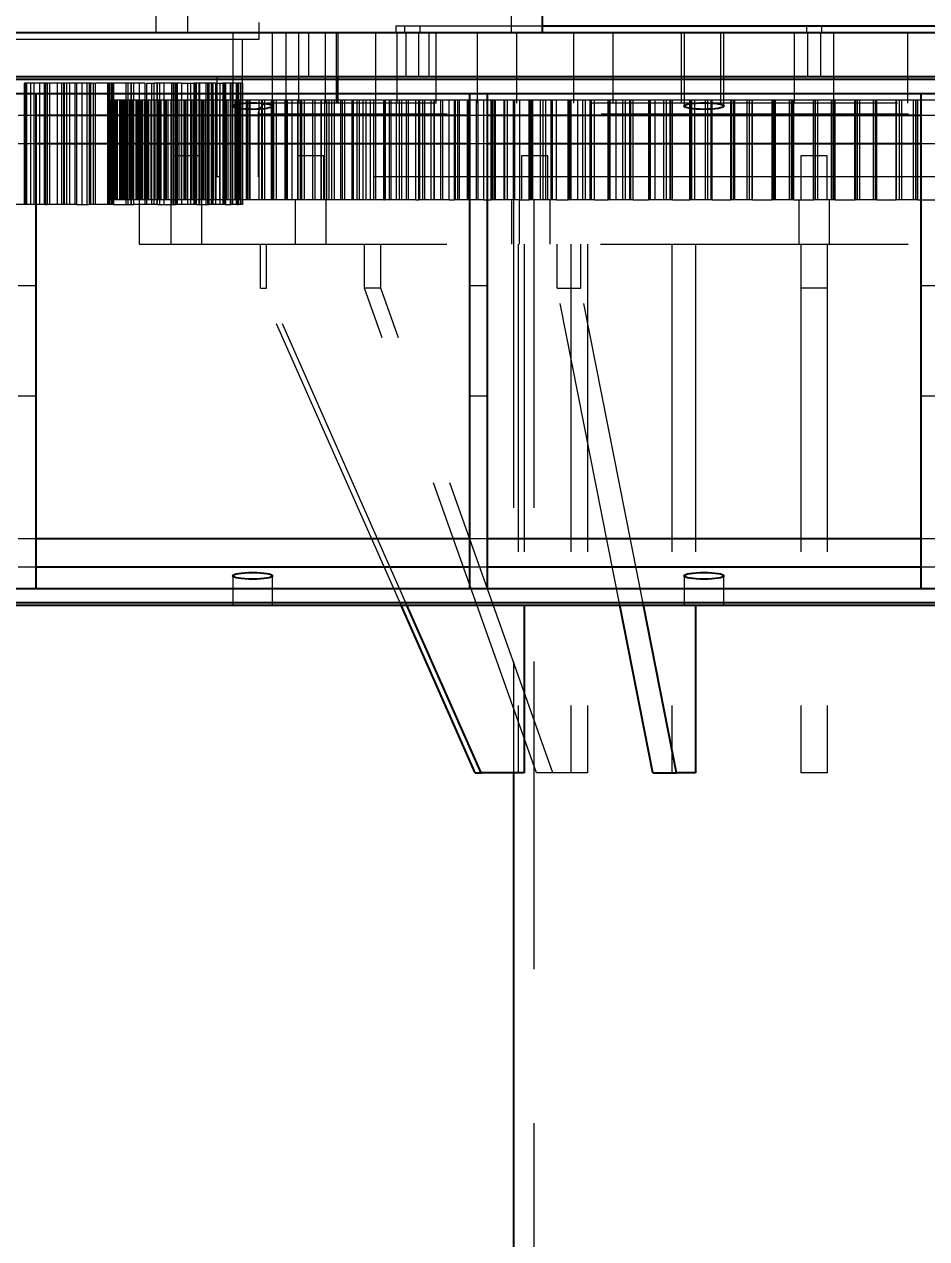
# Model space of a CAD drawing. Header units: millimetres. Extents: x 122 to 2816, y -707 to 556.
# Drawn here: x 664.8 to 668.52, y 334.25 to 339.26 of the extents above; entities that cross this region are included whole.
import ezdxf

# ---------------------------------------------------------------- set-up
doc = ezdxf.new("R2010")
doc.units = ezdxf.units.MM
doc.header["$PDSIZE"] = -1
doc.linetypes.add('HIDDEN', pattern=[1.905, 1.27, -0.635])
doc.layers.add('FORMAT', color=7, linetype='Continuous')
doc.styles.add('SLDTEXTSTYLE7', font='TXT', dxfattribs={"width": 0.75})
doc.dimstyles.new('SLDDIMSTYLE3', dxfattribs={"dimtxt": 1.852083, "dimasz": 1.852083, "dimexe": 0, "dimexo": 0.625, "dimgap": 0.463021, "dimtad": 1, "dimdec": 0, "dimlfac": 110, "dimrnd": 1e-09, "dimzin": 12, "dimtxsty": 'SLDTEXTSTYLE7', "dimsah": 1, "dimcen": 2.5, "dimazin": 3, "dimtfac": 1, "dimtdec": 0, "dimtmove": 0, "dimatfit": 3, "dimfrac": 2, "dimtzin": 12})

# ---------------------------------------------------------------- blocks, each defined once
blk = doc.blocks.new('*D1069')
at = {"layer": 'Defpoints', "color": 0}
for p in [(656.0573, 351.9038), (656.0573, 329.9975), (680.0573, 329.9975)]:
    blk.add_point(p, dxfattribs=at)
at = {"layer": 'FORMAT', "color": 0, "lineweight": -2}
for p, q in [((656.0573, 330.06), (656.0573, 351.9038)), ((678.2052, 351.9038), (657.9094, 351.9038)), ((680.0573, 330.06), (680.0573, 351.9038))]:
    blk.add_line(p, q, dxfattribs=at)
at = {"layer": 'FORMAT', "color": 0}
for points in [[(657.9094, 352.2125), (657.9094, 351.5951), (656.0573, 351.9038)], [(678.2052, 352.2125), (678.2052, 351.5951), (680.0573, 351.9038)]]:
    blk.add_solid(points, dxfattribs=at)
at = {"layer": 'FORMAT', "color": 0, "insert": (668.9703, 354.2189), "char_height": 1.85208, "attachment_point": 2, "style": 'SLDTEXTSTYLE7'}
blk.add_mtext('\\A1;2640', dxfattribs=at)

msp = doc.modelspace()

# ---------------------------------------------------------------- linework, layer by layer
at = {"color": 7, "linetype": 'HIDDEN', "lineweight": 18}
for p, q in [((665.340881, 339.224747), (665.340881, 339.952019)), ((665.470514, 339.952019), (665.470514, 339.224747)), ((666.806244, 339.952019), (666.806244, 339.224747)), ((665.765831, 339.197474), (665.765831, 339.265656)), ((666.330044, 339.252019), (666.935876, 339.252019)), ((666.330044, 339.252019), (666.330044, 339.224747)), ((666.366408, 339.252019), (666.366408, 339.224747)), ((666.430044, 339.224747), (666.430044, 339.252019)), ((668.025499, 339.252019), (668.025499, 339.224747)), ((668.089135, 339.224747), (668.089135, 339.252019)), ((664.538559, 339.197474), (665.765831, 339.197474)), ((665.657317, 339.224747), (665.657317, 339.042928)), ((665.69765, 339.015656), (665.69765, 339.197474)), ((665.820953, 339.042928), (665.820953, 339.224747)), ((665.875499, 339.224747), (665.875499, 339.042928)), ((665.92815, 339.224747), (665.92815, 339.042928)), ((665.970377, 339.042928), (665.970377, 339.224747)), ((666.039135, 339.042928), (666.039135, 339.224747)), ((666.083464, 339.224747), (666.083464, 339.042928)), ((666.091786, 339.042928), (666.091786, 339.224747)), ((666.2471, 339.042928), (666.2471, 339.224747)), ((666.333652, 339.224747), (666.333652, 339.042928)), ((666.370953, 339.224747), (666.370953, 339.042928)), ((666.425499, 339.042928), (666.425499, 339.224747)), ((666.466408, 339.224747), (666.466408, 339.042928)), ((666.497289, 339.042928), (666.497289, 339.224747)), ((666.66617, 339.224747), (666.66617, 339.042928)), ((666.829806, 339.042928), (666.829806, 339.224747)), ((667.064343, 339.224747), (667.064343, 339.042928)), ((667.227979, 339.042928), (667.227979, 339.224747)), ((667.508205, 339.224747), (667.508205, 339.042928)), ((667.520953, 339.224747), (667.520953, 339.042928)), ((667.671841, 339.042928), (667.671841, 339.224747)), ((667.684589, 339.042928), (667.684589, 339.224747)), ((667.975499, 339.224747), (667.975499, 339.042928)), ((668.030044, 339.224747), (668.030044, 339.042928)), ((668.084589, 339.042928), (668.084589, 339.224747)), ((668.139135, 339.042928), (668.139135, 339.224747)), ((668.442792, 339.224747), (668.442792, 339.042928)), ((665.591408, 339.042928), (665.591408, 338.629292)), ((665.657317, 339.042928), (665.657317, 338.921337)), ((665.820953, 338.921337), (665.820953, 339.042928)), ((665.875499, 339.042928), (665.875499, 338.933838)), ((665.92815, 339.042928), (665.92815, 338.933838)), ((666.039135, 338.933838), (666.039135, 339.042928)), ((666.083464, 339.042928), (666.083464, 338.933838)), ((666.084589, 339.042928), (666.084589, 338.933838)), ((666.091786, 338.933838), (666.091786, 339.042928)), ((666.2471, 338.933838), (666.2471, 339.042928)), ((666.333652, 339.042928), (666.333652, 338.933838)), ((666.497289, 338.933838), (666.497289, 339.042928)), ((666.66617, 339.042928), (666.66617, 338.933838)), ((666.829806, 338.933838), (666.829806, 339.042928)), ((667.064343, 339.042928), (667.064343, 338.933838)), ((667.227979, 338.933838), (667.227979, 339.042928)), ((667.508205, 339.042928), (667.508205, 338.933838)), ((667.520953, 339.042928), (667.520953, 338.921337)), ((667.671841, 338.933838), (667.671841, 339.042928)), ((667.684589, 338.921337), (667.684589, 339.042928)), ((667.975499, 339.042928), (667.975499, 338.933838)), ((668.139135, 338.933838), (668.139135, 339.042928)), ((668.442792, 339.042928), (668.442792, 338.933838)), ((672.602771, 339.032005), (662.602771, 339.032005)), ((664.900313, 339.015656), (664.796876, 339.015656)), ((664.796876, 338.515656), (664.796876, 339.015656)), ((664.799683, 339.015656), (664.799683, 338.515656)), ((664.803327, 339.015656), (664.803327, 338.515656)), ((664.806336, 338.515656), (664.806336, 339.015656)), ((664.821999, 339.015656), (664.821999, 338.515656)), ((664.822033, 339.015656), (664.822033, 338.515656)), ((664.834883, 339.015656), (664.834883, 338.515656)), ((664.859141, 339.015656), (664.859141, 338.515656)), ((664.877688, 339.015656), (664.877688, 338.515656)), ((664.883274, 339.015656), (664.883274, 338.515656)), ((664.883815, 338.515656), (664.883815, 339.015656)), ((664.890527, 339.015656), (664.890527, 338.515656)), ((664.892239, 338.515656), (664.892239, 339.015656)), ((664.900313, 339.015656), (664.900313, 338.515656)), ((664.932234, 339.015656), (664.932234, 338.515656)), ((664.949547, 339.015656), (664.949547, 338.515656)), ((664.959849, 339.015656), (664.95224, 339.015656)), ((664.959296, 339.015656), (664.959296, 338.515656)), ((665.080978, 339.015656), (664.959849, 339.015656)), ((664.959849, 338.515656), (664.959849, 339.015656)), ((664.960082, 339.015656), (664.960082, 338.515656)), ((664.971453, 338.515656), (664.971453, 339.015656)), ((664.982986, 339.015656), (664.982986, 338.515656)), ((665.004193, 339.015656), (665.004193, 338.515656)), ((665.011045, 339.015656), (665.011045, 338.515656)), ((665.034158, 339.015656), (665.034158, 338.515656)), ((665.05566, 338.515656), (665.05566, 339.015656)), ((665.06517, 339.015656), (665.06517, 338.515656)), ((665.065241, 338.515656), (665.065241, 339.015656)), ((665.068966, 339.015656), (665.068966, 338.515656)), ((665.068977, 338.515656), (665.068977, 339.015656)), ((665.080978, 339.015656), (665.080978, 338.515656)), ((665.088654, 339.015656), (665.084159, 339.015656)), ((665.088654, 339.015656), (665.088654, 338.515656)), ((665.146021, 339.015656), (665.091713, 339.015656)), ((665.139433, 339.015656), (665.139433, 338.515656)), ((665.140008, 339.015656), (665.140008, 338.515656)), ((665.270232, 339.015656), (665.146021, 339.015656)), ((665.146021, 338.515656), (665.146021, 339.015656)), ((665.148549, 339.015656), (665.148549, 338.515656)), ((665.155841, 339.015656), (665.155841, 338.515656)), ((665.15837, 338.515656), (665.15837, 339.015656)), ((665.164382, 339.015656), (665.164382, 338.515656)), ((665.164957, 338.515656), (665.164957, 339.015656)), ((665.215736, 339.015656), (665.215736, 338.515656)), ((665.223413, 339.015656), (665.223413, 338.515656)), ((665.235413, 339.015656), (665.235413, 338.515656)), ((665.235424, 339.015656), (665.235424, 338.515656)), ((665.23915, 338.515656), (665.23915, 339.015656)), ((665.239221, 338.515656), (665.239221, 339.015656)), ((665.24873, 338.515656), (665.24873, 339.015656)), ((665.270232, 339.015656), (665.270232, 338.515656)), ((665.293345, 339.015656), (665.270232, 339.015656)), ((665.293345, 339.015656), (665.297015, 339.015656)), ((665.293345, 339.015656), (665.293345, 338.515656)), ((665.300197, 339.015656), (665.300197, 338.515656)), ((665.321405, 339.015656), (665.321405, 338.515656)), ((665.445249, 339.015656), (665.332938, 339.015656)), ((665.332938, 338.515656), (665.332938, 339.015656)), ((665.344308, 339.015656), (665.344308, 338.515656)), ((665.344542, 338.515656), (665.344542, 339.015656)), ((665.345095, 338.515656), (665.345095, 339.015656)), ((665.354843, 339.015656), (665.354843, 338.515656)), ((665.372156, 339.015656), (665.372156, 338.515656)), ((665.404077, 339.015656), (665.404077, 338.515656)), ((665.412151, 338.515656), (665.412151, 339.015656)), ((665.413863, 338.515656), (665.413863, 339.015656)), ((665.420576, 338.515656), (665.420576, 339.015656)), ((665.421116, 339.015656), (665.421116, 338.515656)), ((665.426702, 339.015656), (665.426702, 338.515656)), ((665.445249, 339.015656), (665.445249, 338.515656)), ((665.469507, 339.015656), (665.469507, 338.515656)), ((665.482358, 339.015656), (665.482358, 338.515656)), ((665.482392, 339.015656), (665.482392, 338.515656)), ((665.58492, 339.015656), (665.498054, 339.015656)), ((665.498054, 338.515656), (665.498054, 339.015656)), ((665.501063, 339.015656), (665.501063, 338.515656)), ((665.504707, 338.515656), (665.504707, 339.015656)), ((665.507514, 338.515656), (665.507514, 339.015656)), ((665.516451, 339.015656), (665.516451, 338.515656)), ((665.520097, 339.015656), (665.520097, 338.515656)), ((665.545899, 339.015656), (665.545899, 338.515656)), ((665.552737, 339.015656), (665.552737, 338.515656)), ((665.553798, 338.515656), (665.553798, 339.015656)), ((665.554361, 339.015656), (665.554361, 338.515656)), ((665.559137, 338.515656), (665.559137, 339.015656)), ((665.560051, 338.515656), (665.560051, 339.015656)), ((665.567852, 339.015656), (665.567852, 338.515656)), ((665.569118, 339.015656), (665.569118, 338.515656)), ((665.574804, 339.015656), (665.574804, 338.515656)), ((665.574922, 338.515656), (665.574922, 339.015656)), ((665.58492, 339.015656), (665.58492, 338.515656)), ((665.586875, 339.015656), (665.615739, 339.015656)), ((665.603552, 339.015656), (665.603552, 338.515656)), ((665.615739, 339.015656), (665.615739, 338.515656)), ((665.621455, 339.015656), (665.615739, 339.015656)), ((665.672398, 339.015656), (665.621455, 339.015656)), ((665.621455, 338.515656), (665.621455, 339.015656)), ((665.623995, 338.515656), (665.623995, 339.015656)), ((665.62763, 338.515656), (665.62763, 339.015656)), ((665.647005, 338.515656), (665.647005, 339.015656)), ((665.650333, 338.515656), (665.650333, 339.015656)), ((665.656138, 339.015656), (665.656138, 338.515656)), ((665.657521, 338.515656), (665.657521, 339.015656)), ((665.670272, 339.015656), (665.670272, 338.515656)), ((665.672398, 339.015656), (665.672398, 338.515656)), ((665.674505, 339.015656), (665.674505, 338.515656)), ((665.688256, 339.015656), (665.674505, 339.015656)), ((665.677687, 339.015656), (665.680532, 339.015656)), ((665.680532, 338.515656), (665.680532, 339.015656)), ((665.69765, 339.015656), (665.688256, 339.015656)), ((665.688256, 338.515656), (665.688256, 339.015656)), ((665.688569, 338.515656), (665.688569, 339.015656)), ((665.690401, 338.515656), (665.690401, 339.015656)), ((665.697131, 339.015656), (665.697131, 338.515656)), ((665.697149, 338.515656), (665.697149, 339.015656)), ((666.634589, 338.973718), (664.84368, 338.973718)), ((665.145173, 338.947474), (665.145175, 338.947474)), ((665.145173, 338.947474), (665.145173, 338.533838)), ((665.145175, 338.533838), (665.145175, 338.947474)), ((665.145175, 338.947474), (665.146894, 338.947474)), ((665.146894, 338.533838), (665.146894, 338.947474)), ((665.146894, 338.947474), (665.153851, 338.947474)), ((665.152502, 338.533838), (665.152502, 338.947474)), ((665.153851, 338.947474), (665.15388, 338.947474)), ((665.153851, 338.947474), (665.153851, 338.533838)), ((665.15388, 338.533838), (665.15388, 338.947474)), ((665.15388, 338.947474), (665.159032, 338.947474)), ((665.154753, 338.533838), (665.154753, 338.947474)), ((665.159032, 338.533838), (665.159032, 338.947474)), ((665.159032, 338.947474), (665.167394, 338.947474)), ((665.16065, 338.533838), (665.16065, 338.947474)), ((665.167394, 338.533838), (665.167394, 338.947474)), ((665.167394, 338.947474), (665.172891, 338.947474)), ((665.172891, 338.947474), (665.172979, 338.947474)), ((665.172891, 338.947474), (665.172891, 338.533838)), ((665.172979, 338.533838), (665.172979, 338.947474)), ((665.172979, 338.947474), (665.181546, 338.947474)), ((665.179167, 338.533838), (665.179167, 338.947474)), ((665.181546, 338.533838), (665.181546, 338.947474)), ((665.181546, 338.947474), (665.19038, 338.947474)), ((665.19038, 338.533838), (665.19038, 338.947474)), ((665.19038, 338.947474), (665.202223, 338.947474)), ((665.192594, 338.533838), (665.192594, 338.947474)), ((665.195247, 338.533838), (665.195247, 338.947474)), ((665.200197, 338.533838), (665.200197, 338.947474)), ((665.202223, 338.947474), (665.202403, 338.947474)), ((665.202223, 338.947474), (665.202223, 338.533838)), ((665.202403, 338.533838), (665.202403, 338.947474)), ((665.202403, 338.947474), (665.214353, 338.947474)), ((665.206062, 338.533838), (665.206062, 338.947474)), ((665.207987, 338.533838), (665.207987, 338.947474)), ((665.208145, 338.533838), (665.208145, 338.947474)), ((665.208727, 338.533838), (665.208727, 338.947474)), ((665.213603, 338.533838), (665.213603, 338.947474)), ((665.214353, 338.533838), (665.214353, 338.947474)), ((665.214353, 338.947474), (665.223629, 338.947474)), ((665.218027, 338.533838), (665.218027, 338.947474)), ((665.22159, 338.533838), (665.22159, 338.947474)), ((665.223629, 338.533838), (665.223629, 338.947474)), ((665.223629, 338.947474), (665.241743, 338.947474)), ((665.231242, 338.533838), (665.231242, 338.947474)), ((665.231324, 338.533838), (665.231324, 338.947474)), ((665.241743, 338.947474), (665.242047, 338.947474)), ((665.241743, 338.947474), (665.241743, 338.533838)), ((665.242047, 338.533838), (665.242047, 338.947474)), ((665.242047, 338.947474), (665.257338, 338.947474)), ((665.244604, 338.533838), (665.244604, 338.947474)), ((665.246021, 338.533838), (665.246021, 338.947474)), ((665.247008, 338.533838), (665.247008, 338.947474)), ((665.257338, 338.533838), (665.257338, 338.947474)), ((665.257338, 338.947474), (665.267022, 338.947474)), ((665.259161, 338.533838), (665.259161, 338.947474)), ((665.264456, 338.533838), (665.264456, 338.947474)), ((665.267022, 338.533838), (665.267022, 338.947474)), ((665.267022, 338.947474), (665.29131, 338.947474)), ((665.267307, 338.947474), (665.267307, 338.533838)), ((665.267704, 338.533838), (665.267704, 338.947474)), ((665.26988, 338.533838), (665.26988, 338.947474)), ((665.275515, 338.533838), (665.275515, 338.947474)), ((665.277687, 338.533838), (665.277687, 338.947474)), ((665.282034, 338.533838), (665.282034, 338.947474)), ((665.284079, 338.533838), (665.284079, 338.947474)), ((665.29131, 338.947474), (665.291769, 338.947474)), ((665.29131, 338.947474), (665.29131, 338.533838)), ((665.291769, 338.533838), (665.291769, 338.947474)), ((665.291769, 338.947474), (665.310346, 338.947474)), ((665.293283, 338.533838), (665.293283, 338.947474)), ((665.296088, 338.533838), (665.296088, 338.947474)), ((665.297015, 338.533838), (665.297015, 338.947474)), ((665.304123, 338.533838), (665.304123, 338.947474)), ((665.307668, 338.533838), (665.307668, 338.947474)), ((665.310346, 338.533838), (665.310346, 338.947474)), ((665.310346, 338.947474), (665.320403, 338.947474)), ((665.320403, 338.533838), (665.320403, 338.947474)), ((665.320403, 338.947474), (665.350745, 338.947474)), ((665.32072, 338.533838), (665.32072, 338.947474)), ((665.320947, 338.533838), (665.320947, 338.947474)), ((665.332064, 338.533838), (665.332064, 338.947474)), ((665.336067, 338.533838), (665.336067, 338.947474)), ((665.34475, 338.533838), (665.34475, 338.947474)), ((665.350745, 338.947474), (665.351391, 338.947474)), ((665.350745, 338.947474), (665.350745, 338.533838)), ((665.351391, 338.533838), (665.351391, 338.947474)), ((665.351391, 338.947474), (665.373187, 338.947474)), ((665.355053, 338.533838), (665.355053, 338.947474)), ((665.358405, 338.533838), (665.358405, 338.947474)), ((665.360722, 338.533838), (665.360722, 338.947474)), ((665.373187, 338.533838), (665.373187, 338.947474)), ((665.373187, 338.947474), (665.383582, 338.947474)), ((665.37355, 338.533838), (665.37355, 338.947474)), ((665.377753, 338.533838), (665.377753, 338.947474)), ((665.383582, 338.533838), (665.383582, 338.947474)), ((665.383582, 338.947474), (665.419837, 338.947474)), ((665.389805, 338.533838), (665.389805, 338.947474)), ((665.402195, 338.533838), (665.402195, 338.947474)), ((665.405525, 338.533838), (665.405525, 338.947474)), ((665.419837, 338.947474), (665.420699, 338.947474)), ((665.419837, 338.947474), (665.419837, 338.533838)), ((665.420699, 338.533838), (665.420699, 338.947474)), ((665.420699, 338.947474), (665.445637, 338.947474)), ((665.42343, 338.533838), (665.42343, 338.947474)), ((665.423691, 338.533838), (665.423691, 338.947474)), ((665.429031, 338.533838), (665.429031, 338.947474)), ((665.435987, 338.533838), (665.435987, 338.947474)), ((665.445637, 338.533838), (665.445637, 338.947474)), ((665.445637, 338.947474), (665.456332, 338.947474)), ((665.456332, 338.533838), (665.456332, 338.947474)), ((665.456332, 338.947474), (665.495566, 338.947474)), ((665.457095, 338.533838), (665.457095, 338.947474)), ((665.462138, 338.533838), (665.462138, 338.947474)), ((665.469145, 338.533838), (665.469145, 338.947474)), ((665.489718, 338.533838), (665.489718, 338.947474)), ((665.495566, 338.533838), (665.495566, 338.947474)), ((665.495566, 338.947474), (665.498338, 338.947474)), ((665.498338, 338.947474), (665.499446, 338.947474)), ((665.498338, 338.947474), (665.498338, 338.533838)), ((665.499446, 338.533838), (665.499446, 338.947474)), ((665.499446, 338.947474), (665.527436, 338.947474)), ((665.501757, 338.533838), (665.501757, 338.947474)), ((665.507807, 338.533838), (665.507807, 338.947474)), ((665.527436, 338.533838), (665.527436, 338.947474)), ((665.527436, 338.947474), (665.538393, 338.947474)), ((665.52804, 338.533838), (665.52804, 338.947474)), ((665.533693, 338.533838), (665.533693, 338.947474)), ((665.538393, 338.533838), (665.538393, 338.947474)), ((665.538393, 338.947474), (665.576873, 338.947474)), ((665.54536, 338.533838), (665.54536, 338.947474)), ((665.559596, 338.533838), (665.559596, 338.947474)), ((665.576873, 338.533838), (665.576873, 338.947474)), ((665.576873, 338.947474), (665.585967, 338.947474)), ((665.577771, 338.947474), (665.577771, 338.533838)), ((665.585967, 338.947474), (665.587349, 338.947474)), ((665.585967, 338.947474), (665.585967, 338.533838)), ((665.587349, 338.533838), (665.587349, 338.947474)), ((665.587349, 338.947474), (665.618291, 338.947474)), ((665.588754, 338.533838), (665.588754, 338.947474)), ((665.588971, 338.533838), (665.588971, 338.947474)), ((665.602997, 338.533838), (665.602997, 338.947474)), ((665.618291, 338.533838), (665.618291, 338.947474)), ((665.618291, 338.947474), (665.629471, 338.947474)), ((665.619325, 338.533838), (665.619325, 338.947474)), ((665.629471, 338.533838), (665.629471, 338.947474)), ((665.629471, 338.947474), (665.667059, 338.947474)), ((665.630567, 338.533838), (665.630567, 338.947474)), ((665.638415, 338.533838), (665.638415, 338.947474)), ((665.667059, 338.533838), (665.667059, 338.947474)), ((665.667059, 338.947474), (665.678538, 338.947474)), ((665.678538, 338.533838), (665.678538, 338.947474)), ((665.678538, 338.947474), (665.68241, 338.947474)), ((665.68241, 338.947474), (665.684094, 338.947474)), ((665.68241, 338.947474), (665.68241, 338.533838)), ((665.684094, 338.533838), (665.684094, 338.947474)), ((665.684094, 338.947474), (665.717877, 338.947474)), ((665.685021, 338.533838), (665.685021, 338.947474)), ((665.68674, 338.533838), (665.68674, 338.947474)), ((665.713684, 338.533838), (665.713684, 338.947474)), ((665.717877, 338.533838), (665.717877, 338.947474)), ((665.717877, 338.947474), (665.729241, 338.947474)), ((665.724461, 338.533838), (665.724461, 338.947474)), ((665.725893, 338.533838), (665.725893, 338.947474)), ((665.729241, 338.533838), (665.729241, 338.947474)), ((665.729241, 338.947474), (665.765802, 338.947474)), ((665.765802, 338.533838), (665.765802, 338.947474)), ((665.765802, 338.947474), (665.776837, 338.947474)), ((665.776837, 338.533838), (665.776837, 338.947474)), ((665.776837, 338.947474), (665.787322, 338.947474)), ((665.778969, 338.533838), (665.778969, 338.947474)), ((665.787322, 338.947474), (665.789334, 338.947474)), ((665.787322, 338.947474), (665.787322, 338.533838)), ((665.789334, 338.533838), (665.789334, 338.947474)), ((665.789334, 338.947474), (665.825838, 338.947474)), ((665.789563, 338.533838), (665.789563, 338.947474)), ((665.816433, 338.533838), (665.816433, 338.947474)), ((665.821717, 338.533838), (665.821717, 338.947474)), ((665.825838, 338.533838), (665.825838, 338.947474)), ((665.825838, 338.947474), (665.837344, 338.947474)), ((665.826706, 338.533838), (665.826706, 338.947474)), ((665.837344, 338.533838), (665.837344, 338.947474)), ((665.837344, 338.947474), (665.872748, 338.947474)), ((665.872748, 338.533838), (665.872748, 338.947474)), ((665.872748, 338.947474), (665.8833, 338.947474)), ((665.879354, 338.533838), (665.879354, 338.947474)), ((665.8833, 338.533838), (665.8833, 338.947474)), ((665.8833, 338.947474), (665.900328, 338.947474)), ((665.900328, 338.947474), (665.902694, 338.947474)), ((665.900328, 338.947474), (665.900328, 338.533838)), ((665.902224, 338.533838), (665.902224, 338.947474)), ((665.902694, 338.533838), (665.902694, 338.947474)), ((665.902694, 338.947474), (665.941787, 338.947474)), ((665.925544, 338.533838), (665.925544, 338.947474)), ((665.927204, 338.533838), (665.927204, 338.947474)), ((665.936936, 338.533838), (665.936936, 338.947474)), ((665.941787, 338.533838), (665.941787, 338.947474)), ((665.941787, 338.947474), (665.953394, 338.947474)), ((665.953394, 338.533838), (665.953394, 338.947474)), ((665.953394, 338.947474), (665.987514, 338.947474)), ((665.987514, 338.533838), (665.987514, 338.947474)), ((665.987514, 338.947474), (665.997545, 338.947474)), ((665.987535, 338.533838), (665.987535, 338.947474)), ((665.997545, 338.533838), (665.997545, 338.947474)), ((665.997545, 338.947474), (666.021022, 338.947474)), ((666.021022, 338.947474), (666.023766, 338.947474)), ((666.021022, 338.947474), (666.021022, 338.533838)), ((666.022599, 338.533838), (666.022599, 338.947474)), ((666.023766, 338.533838), (666.023766, 338.947474)), ((666.023766, 338.947474), (666.065309, 338.947474)), ((666.037002, 338.533838), (666.037002, 338.947474)), ((666.0456, 338.533838), (666.0456, 338.947474)), ((666.054757, 338.533838), (666.054757, 338.947474)), ((666.065309, 338.533838), (666.065309, 338.947474)), ((666.065309, 338.947474), (666.076975, 338.947474)), ((666.076975, 338.533838), (666.076975, 338.947474)), ((666.076975, 338.947474), (666.109689, 338.947474)), ((666.103125, 338.533838), (666.103125, 338.947474)), ((666.109689, 338.533838), (666.109689, 338.947474)), ((666.109689, 338.947474), (666.119163, 338.947474)), ((666.119163, 338.533838), (666.119163, 338.947474)), ((666.119163, 338.947474), (666.148973, 338.947474)), ((666.148973, 338.947474), (666.152118, 338.947474)), ((666.148973, 338.947474), (666.148973, 338.533838)), ((666.150257, 338.533838), (666.150257, 338.947474)), ((666.152118, 338.533838), (666.152118, 338.947474)), ((666.152118, 338.947474), (666.195962, 338.947474)), ((666.155692, 338.533838), (666.155692, 338.947474)), ((666.171198, 338.533838), (666.171198, 338.947474)), ((666.179746, 338.533838), (666.179746, 338.947474)), ((666.195962, 338.533838), (666.195962, 338.947474)), ((666.195962, 338.947474), (666.207646, 338.947474)), ((666.207646, 338.533838), (666.207646, 338.947474)), ((666.207646, 338.947474), (666.238836, 338.947474)), ((666.225711, 338.533838), (666.225711, 338.947474)), ((666.238836, 338.533838), (666.238836, 338.947474)), ((666.238836, 338.947474), (666.24772, 338.947474)), ((666.24772, 338.533838), (666.24772, 338.947474)), ((666.24772, 338.947474), (666.28119, 338.947474)), ((666.28119, 338.533838), (666.28119, 338.947474)), ((666.28119, 338.947474), (666.283724, 338.947474)), ((666.283724, 338.947474), (666.28729, 338.947474)), ((666.283724, 338.947474), (666.283724, 338.533838)), ((666.284743, 338.533838), (666.284743, 338.947474)), ((666.28729, 338.533838), (666.28729, 338.947474)), ((666.28729, 338.947474), (666.333278, 338.947474)), ((666.303547, 338.533838), (666.303547, 338.947474)), ((666.311457, 338.533838), (666.311457, 338.947474)), ((666.333278, 338.533838), (666.333278, 338.947474)), ((666.333278, 338.947474), (666.344938, 338.947474)), ((666.344938, 338.533838), (666.344938, 338.947474)), ((666.344938, 338.947474), (666.374493, 338.947474)), ((666.354854, 338.533838), (666.354854, 338.947474)), ((666.374493, 338.533838), (666.374493, 338.947474)), ((666.374493, 338.947474), (666.382754, 338.947474)), ((666.382754, 338.533838), (666.382754, 338.947474)), ((666.382754, 338.947474), (666.413046, 338.947474)), ((666.413046, 338.533838), (666.413046, 338.947474)), ((666.413046, 338.947474), (666.42479, 338.947474)), ((666.42479, 338.947474), (666.428798, 338.947474)), ((666.42479, 338.947474), (666.42479, 338.533838)), ((666.425574, 338.533838), (666.425574, 338.947474)), ((666.428798, 338.533838), (666.428798, 338.947474)), ((666.428798, 338.947474), (666.476766, 338.947474)), ((666.442174, 338.533838), (666.442174, 338.947474)), ((666.449417, 338.533838), (666.449417, 338.947474)), ((666.476766, 338.533838), (666.476766, 338.947474)), ((666.476766, 338.947474), (666.48836, 338.947474)), ((666.48836, 338.533838), (666.48836, 338.947474)), ((666.48836, 338.947474), (666.516174, 338.947474)), ((666.490091, 338.533838), (666.490091, 338.947474)), ((666.516174, 338.533838), (666.516174, 338.947474)), ((666.516174, 338.947474), (666.523783, 338.947474)), ((666.523783, 338.533838), (666.523783, 338.947474)), ((666.523783, 338.947474), (666.550787, 338.947474)), ((666.550787, 338.533838), (666.550787, 338.947474)), ((666.550787, 338.947474), (666.571668, 338.947474)), ((666.571668, 338.947474), (666.576136, 338.947474)), ((666.571668, 338.947474), (666.571668, 338.533838)), ((666.572246, 338.533838), (666.572246, 338.947474)), ((666.576136, 338.533838), (666.576136, 338.947474)), ((666.576136, 338.947474), (666.625912, 338.947474)), ((666.586583, 338.533838), (666.586583, 338.947474)), ((666.593133, 338.533838), (666.593133, 338.947474)), ((666.625912, 338.533838), (666.625912, 338.947474)), ((666.625912, 338.947474), (666.637398, 338.947474)), ((666.630938, 338.533838), (666.630938, 338.947474)), ((666.637398, 338.533838), (666.637398, 338.947474)), ((666.637398, 338.947474), (666.663372, 338.947474)), ((666.663372, 338.533838), (666.663372, 338.947474)), ((666.663372, 338.947474), (666.670302, 338.947474)), ((666.670302, 338.533838), (666.670302, 338.947474)), ((666.670302, 338.947474), (666.693922, 338.947474)), ((666.693922, 338.533838), (666.693922, 338.947474)), ((666.693922, 338.947474), (666.723832, 338.947474)), ((668.498226, 338.973718), (666.707317, 338.973718)), ((666.723832, 338.947474), (666.728776, 338.947474)), ((666.723832, 338.947474), (666.723832, 338.533838)), ((666.724234, 338.533838), (666.724234, 338.947474)), ((666.728776, 338.533838), (666.728776, 338.947474)), ((666.728776, 338.947474), (666.780181, 338.947474)), ((666.736257, 338.533838), (666.736257, 338.947474)), ((666.74209, 338.533838), (666.74209, 338.947474)), ((666.776892, 338.533838), (666.776892, 338.947474)), ((666.780181, 338.533838), (666.780181, 338.947474)), ((666.780181, 338.947474), (666.791519, 338.947474)), ((666.791519, 338.533838), (666.791519, 338.947474)), ((666.791519, 338.947474), (666.81556, 338.947474)), ((666.81556, 338.533838), (666.81556, 338.947474)), ((666.81556, 338.947474), (666.821786, 338.947474)), ((666.821786, 338.533838), (666.821786, 338.947474)), ((666.821786, 338.947474), (666.841937, 338.947474)), ((666.841937, 338.533838), (666.841937, 338.947474)), ((666.841937, 338.947474), (666.880737, 338.947474)), ((666.880737, 338.947474), (666.886172, 338.947474)), ((666.880737, 338.947474), (666.880737, 338.533838)), ((666.880995, 338.533838), (666.880995, 338.947474)), ((666.886172, 338.533838), (666.886172, 338.947474)), ((666.886172, 338.947474), (666.939023, 338.947474)), ((666.89066, 338.533838), (666.89066, 338.947474)), ((666.895756, 338.533838), (666.895756, 338.947474)), ((666.927429, 338.533838), (666.927429, 338.947474)), ((666.939023, 338.533838), (666.939023, 338.947474)), ((666.939023, 338.947474), (666.950172, 338.947474)), ((666.950172, 338.533838), (666.950172, 338.947474)), ((666.950172, 338.947474), (666.972193, 338.947474)), ((666.972193, 338.533838), (666.972193, 338.947474)), ((666.972193, 338.947474), (666.977693, 338.947474)), ((666.977693, 338.533838), (666.977693, 338.947474)), ((666.977693, 338.947474), (666.994303, 338.947474)), ((666.994303, 338.533838), (666.994303, 338.947474)), ((666.994303, 338.947474), (667.041821, 338.947474)), ((667.041821, 338.947474), (667.047761, 338.947474)), ((667.041821, 338.947474), (667.041821, 338.533838)), ((667.041966, 338.533838), (667.041966, 338.947474)), ((667.047761, 338.533838), (667.047761, 338.947474)), ((667.047761, 338.947474), (667.101868, 338.947474)), ((667.049239, 338.533838), (667.049239, 338.947474)), ((667.05358, 338.533838), (667.05358, 338.947474)), ((667.08201, 338.533838), (667.08201, 338.947474)), ((667.101868, 338.533838), (667.101868, 338.947474)), ((667.101868, 338.947474), (667.112787, 338.947474)), ((667.112787, 338.533838), (667.112787, 338.947474)), ((667.112787, 338.947474), (667.13271, 338.947474)), ((667.13271, 338.533838), (667.13271, 338.947474)), ((667.13271, 338.947474), (667.137464, 338.947474)), ((667.137464, 338.533838), (667.137464, 338.947474)), ((667.137464, 338.947474), (667.150475, 338.947474)), ((667.150475, 338.533838), (667.150475, 338.947474)), ((667.150475, 338.947474), (667.206508, 338.947474)), ((667.206508, 338.947474), (667.212963, 338.947474)), ((667.206508, 338.947474), (667.206508, 338.533838)), ((667.206572, 338.533838), (667.206572, 338.947474)), ((667.211427, 338.533838), (667.211427, 338.947474)), ((667.212963, 338.533838), (667.212963, 338.947474)), ((667.212963, 338.947474), (667.268133, 338.947474)), ((667.214997, 338.533838), (667.214997, 338.947474)), ((667.240083, 338.533838), (667.240083, 338.947474)), ((667.268133, 338.533838), (667.268133, 338.947474)), ((667.268133, 338.947474), (667.278784, 338.947474)), ((667.278784, 338.533838), (667.278784, 338.947474)), ((667.278784, 338.947474), (667.296537, 338.947474)), ((667.296537, 338.533838), (667.296537, 338.947474)), ((667.296537, 338.947474), (667.300529, 338.947474)), ((667.300529, 338.533838), (667.300529, 338.947474)), ((667.300529, 338.947474), (667.309892, 338.947474)), ((667.309892, 338.533838), (667.309892, 338.947474)), ((667.309892, 338.947474), (667.374207, 338.947474)), ((667.374207, 338.947474), (667.381188, 338.947474)), ((667.374207, 338.947474), (667.374207, 338.533838)), ((667.374223, 338.533838), (667.374223, 338.947474)), ((667.376643, 338.533838), (667.376643, 338.947474)), ((667.379429, 338.533838), (667.379429, 338.947474)), ((667.381188, 338.533838), (667.381188, 338.947474)), ((667.381188, 338.947474), (667.437223, 338.947474)), ((667.401082, 338.533838), (667.401082, 338.947474)), ((667.437223, 338.533838), (667.437223, 338.947474)), ((667.437223, 338.947474), (667.447568, 338.947474)), ((667.447568, 338.533838), (667.447568, 338.947474)), ((667.447568, 338.947474), (667.463088, 338.947474)), ((667.463088, 338.533838), (667.463088, 338.947474)), ((667.463088, 338.947474), (667.466302, 338.947474)), ((667.466302, 338.533838), (667.466302, 338.947474)), ((667.466302, 338.947474), (667.471986, 338.947474)), ((667.471986, 338.533838), (667.471986, 338.947474)), ((667.471986, 338.947474), (667.54432, 338.947474)), ((667.544296, 338.533838), (667.544296, 338.947474)), ((667.544296, 338.947474), (667.54432, 338.947474)), ((667.54432, 338.533838), (667.54432, 338.947474)), ((667.54432, 338.947474), (667.551833, 338.947474)), ((667.546288, 338.533838), (667.546288, 338.947474)), ((667.551833, 338.533838), (667.551833, 338.947474)), ((667.551833, 338.947474), (667.608533, 338.947474)), ((667.56443, 338.533838), (667.56443, 338.947474)), ((667.608533, 338.533838), (667.608533, 338.947474)), ((667.608533, 338.947474), (667.618535, 338.947474)), ((667.618535, 338.533838), (667.618535, 338.947474)), ((667.618535, 338.947474), (667.631766, 338.947474)), ((667.631766, 338.533838), (667.631766, 338.947474)), ((667.631766, 338.947474), (667.634191, 338.947474)), ((667.634191, 338.533838), (667.634191, 338.947474)), ((667.634191, 338.947474), (667.636174, 338.947474)), ((667.636174, 338.533838), (667.636174, 338.947474)), ((667.636174, 338.947474), (667.713702, 338.947474)), ((667.713702, 338.947474), (667.713785, 338.947474)), ((667.713702, 338.947474), (667.713702, 338.533838)), ((667.713785, 338.533838), (667.713785, 338.947474)), ((667.713785, 338.947474), (667.716253, 338.947474)), ((667.714976, 338.533838), (667.714976, 338.947474)), ((667.716253, 338.533838), (667.716253, 338.947474)), ((667.716253, 338.947474), (667.724288, 338.947474)), ((667.724288, 338.533838), (667.724288, 338.947474)), ((667.724288, 338.947474), (667.781449, 338.947474)), ((667.729542, 338.533838), (667.729542, 338.947474)), ((667.781449, 338.533838), (667.781449, 338.947474)), ((667.781449, 338.947474), (667.791072, 338.947474)), ((667.791072, 338.533838), (667.791072, 338.947474)), ((667.791072, 338.947474), (667.801967, 338.947474)), ((667.80187, 338.533838), (667.80187, 338.947474)), ((667.801967, 338.533838), (667.801967, 338.947474)), ((667.801967, 338.947474), (667.803613, 338.947474)), ((667.803595, 338.533838), (667.803595, 338.947474)), ((667.803613, 338.947474), (667.884176, 338.947474)), ((667.803613, 338.533838), (667.803613, 338.947474)), ((667.884176, 338.947474), (667.884504, 338.947474)), ((667.884176, 338.947474), (667.884176, 338.533838)), ((667.884504, 338.533838), (667.884504, 338.947474)), ((667.884504, 338.947474), (667.889407, 338.947474)), ((667.884889, 338.533838), (667.884889, 338.947474)), ((667.889407, 338.533838), (667.889407, 338.947474)), ((667.889407, 338.947474), (667.897935, 338.947474)), ((667.895827, 338.533838), (667.895827, 338.947474)), ((667.897935, 338.533838), (667.897935, 338.947474)), ((667.897935, 338.947474), (667.955353, 338.947474)), ((667.955353, 338.533838), (667.955353, 338.947474)), ((667.955353, 338.947474), (667.964562, 338.947474)), ((667.964562, 338.533838), (667.964562, 338.947474)), ((667.964562, 338.947474), (667.973083, 338.947474)), ((667.968481, 338.533838), (667.968481, 338.947474)), ((667.973083, 338.533838), (667.973083, 338.947474)), ((667.973083, 338.947474), (667.974082, 338.947474)), ((667.973083, 338.947474), (668.055106, 338.947474)), ((667.973907, 338.533838), (667.973907, 338.947474)), ((667.974082, 338.533838), (667.974082, 338.947474)), ((668.055106, 338.947474), (668.055842, 338.947474)), ((668.055106, 338.947474), (668.055106, 338.533838)), ((668.05542, 338.533838), (668.05542, 338.947474)), ((668.055842, 338.533838), (668.055842, 338.947474)), ((668.055842, 338.947474), (668.063162, 338.947474)), ((668.06269, 338.533838), (668.06269, 338.947474)), ((668.063162, 338.533838), (668.063162, 338.947474)), ((668.063162, 338.947474), (668.072153, 338.947474)), ((668.072153, 338.533838), (668.072153, 338.947474)), ((668.072153, 338.947474), (668.129622, 338.947474)), ((668.129622, 338.533838), (668.129622, 338.947474)), ((668.129622, 338.947474), (668.138385, 338.947474)), ((668.13541, 338.533838), (668.13541, 338.947474)), ((668.138385, 338.533838), (668.138385, 338.947474)), ((668.138385, 338.947474), (668.1445, 338.947474)), ((668.1445, 338.533838), (668.1445, 338.947474)), ((668.1445, 338.947474), (668.145011, 338.947474)), ((668.1445, 338.947474), (668.225882, 338.947474)), ((668.144518, 338.533838), (668.144518, 338.947474)), ((668.145011, 338.533838), (668.145011, 338.947474)), ((668.225882, 338.947474), (668.227184, 338.947474)), ((668.225882, 338.947474), (668.225882, 338.533838)), ((668.225958, 338.533838), (668.225958, 338.947474)), ((668.227184, 338.533838), (668.227184, 338.947474)), ((668.227184, 338.947474), (668.236897, 338.947474)), ((668.229535, 338.533838), (668.229535, 338.947474)), ((668.236897, 338.533838), (668.236897, 338.947474)), ((668.236897, 338.947474), (668.246317, 338.947474)), ((668.246317, 338.533838), (668.246317, 338.947474)), ((668.246317, 338.947474), (668.303632, 338.947474)), ((668.302059, 338.533838), (668.302059, 338.947474)), ((668.303632, 338.533838), (668.303632, 338.947474)), ((668.303632, 338.947474), (668.311917, 338.947474)), ((668.311917, 338.533838), (668.311917, 338.947474)), ((668.311917, 338.947474), (668.315604, 338.947474)), ((668.314816, 338.533838), (668.314816, 338.947474)), ((668.315604, 338.533838), (668.315604, 338.947474)), ((668.315604, 338.947474), (668.31579, 338.947474)), ((668.315604, 338.947474), (668.395763, 338.947474)), ((668.31579, 338.533838), (668.31579, 338.947474)), ((668.395763, 338.533838), (668.395763, 338.947474)), ((668.395763, 338.947474), (668.395892, 338.947474)), ((668.395892, 338.533838), (668.395892, 338.947474)), ((668.395892, 338.947474), (668.397919, 338.947474)), ((668.397919, 338.533838), (668.397919, 338.947474)), ((668.397919, 338.947474), (668.409988, 338.947474)), ((668.409988, 338.533838), (668.409988, 338.947474)), ((668.409988, 338.947474), (668.419805, 338.947474)), ((668.419805, 338.533838), (668.419805, 338.947474)), ((668.419805, 338.947474), (668.47676, 338.947474)), ((668.467832, 338.533838), (668.467832, 338.947474)), ((668.47676, 338.533838), (668.47676, 338.947474)), ((668.47676, 338.947474), (668.484538, 338.947474)), ((668.484193, 338.533838), (668.484193, 338.947474)), ((668.484538, 338.533838), (668.484538, 338.947474)), ((668.484538, 338.947474), (668.485785, 338.947474)), ((668.485785, 338.533838), (668.485785, 338.947474)), ((668.485785, 338.947474), (668.485806, 338.947474)), ((668.485785, 338.947474), (668.560779, 338.947474)), ((668.485806, 338.533838), (668.485806, 338.947474)), ((670.307317, 338.933838), (665.807317, 338.933838)), ((664.770953, 338.884005), (664.84368, 338.884005)), ((666.634589, 338.884005), (664.84368, 338.884005)), ((670.352771, 338.888383), (665.761862, 338.888383)), ((665.761862, 338.888383), (665.761862, 338.629292)), ((666.634589, 338.884005), (666.707317, 338.884005)), ((668.498226, 338.884005), (666.707317, 338.884005)), ((668.498226, 338.884005), (668.570953, 338.884005)), ((664.770953, 338.767432), (664.84368, 338.767432)), ((666.634589, 338.767432), (664.84368, 338.767432)), ((666.634589, 338.767432), (666.707317, 338.767432)), ((668.498226, 338.767432), (666.707317, 338.767432)), ((668.498226, 338.767432), (668.570953, 338.767432)), ((665.51944, 338.715656), (665.410349, 338.715656)), ((665.410349, 338.715656), (665.410349, 338.533838)), ((665.51944, 338.533838), (665.51944, 338.715656)), ((666.032901, 338.715656), (665.92381, 338.715656)), ((665.92381, 338.715656), (665.92381, 338.533838)), ((666.032901, 338.533838), (666.032901, 338.715656)), ((666.958126, 338.715656), (666.849035, 338.715656)), ((666.849035, 338.715656), (666.849035, 338.533838)), ((666.958126, 338.533838), (666.958126, 338.715656)), ((668.111862, 338.715656), (668.002771, 338.715656)), ((668.002771, 338.715656), (668.002771, 338.533838)), ((668.111862, 338.533838), (668.111862, 338.715656)), ((667.5086, 338.629292), (665.591408, 338.629292)), ((670.523226, 338.629292), (667.5086, 338.629292)), ((664.796876, 338.515656), (664.750029, 338.515656)), ((664.821999, 338.515656), (664.796876, 338.515656)), ((664.883274, 338.515656), (664.888734, 338.515656)), ((664.900313, 338.515656), (664.890527, 338.515656)), ((664.959849, 338.515656), (664.900313, 338.515656)), ((664.982986, 338.515656), (664.959849, 338.515656)), ((665.011045, 338.515656), (665.061752, 338.515656)), ((665.080978, 338.515656), (665.06517, 338.515656)), ((665.146021, 338.515656), (665.080978, 338.515656)), ((665.088654, 338.515656), (665.082932, 338.515656)), ((665.145175, 338.533838), (665.145173, 338.533838)), ((665.146894, 338.533838), (665.145175, 338.533838)), ((665.164382, 338.515656), (665.146021, 338.515656)), ((665.15388, 338.533838), (665.146894, 338.533838)), ((665.15388, 338.533838), (665.153851, 338.533838)), ((665.159032, 338.533838), (665.15388, 338.533838)), ((665.167394, 338.533838), (665.159032, 338.533838)), ((665.164382, 338.515656), (665.235424, 338.515656)), ((665.172891, 338.533838), (665.167394, 338.533838)), ((665.172979, 338.533838), (665.172891, 338.533838)), ((665.181546, 338.533838), (665.172979, 338.533838)), ((665.19038, 338.533838), (665.181546, 338.533838)), ((665.202223, 338.533838), (665.19038, 338.533838)), ((665.202403, 338.533838), (665.202223, 338.533838)), ((665.214353, 338.533838), (665.202403, 338.533838)), ((665.223629, 338.533838), (665.214353, 338.533838)), ((665.241743, 338.533838), (665.223629, 338.533838)), ((665.242047, 338.533838), (665.241743, 338.533838)), ((665.257338, 338.533838), (665.242047, 338.533838)), ((665.270232, 338.515656), (665.24873, 338.515656)), ((665.267022, 338.533838), (665.257338, 338.533838)), ((665.29131, 338.533838), (665.267022, 338.533838)), ((665.332938, 338.515656), (665.270232, 338.515656)), ((665.270953, 338.533838), (665.270953, 338.352019)), ((665.291769, 338.533838), (665.29131, 338.533838)), ((665.310346, 338.533838), (665.291769, 338.533838)), ((665.320403, 338.533838), (665.310346, 338.533838)), ((665.350745, 338.533838), (665.320403, 338.533838)), ((665.345095, 338.515656), (665.332938, 338.515656)), ((665.348062, 338.515656), (665.372156, 338.515656)), ((665.351391, 338.533838), (665.350745, 338.533838)), ((665.373187, 338.533838), (665.351391, 338.533838)), ((665.383582, 338.533838), (665.373187, 338.533838)), ((665.419837, 338.533838), (665.383582, 338.533838)), ((665.401258, 338.533838), (665.401258, 338.352019)), ((665.420699, 338.533838), (665.419837, 338.533838)), ((665.445249, 338.515656), (665.420576, 338.515656)), ((665.445637, 338.533838), (665.420699, 338.533838)), ((665.498054, 338.515656), (665.445249, 338.515656)), ((665.456332, 338.533838), (665.445637, 338.533838)), ((665.495566, 338.533838), (665.456332, 338.533838)), ((665.498338, 338.533838), (665.495566, 338.533838)), ((665.504707, 338.515656), (665.498054, 338.515656)), ((665.499446, 338.533838), (665.498338, 338.533838)), ((665.527436, 338.533838), (665.499446, 338.533838)), ((665.538393, 338.533838), (665.527436, 338.533838)), ((665.528531, 338.352019), (665.528531, 338.533838)), ((665.576873, 338.533838), (665.538393, 338.533838)), ((665.58492, 338.515656), (665.560051, 338.515656)), ((665.585967, 338.533838), (665.576873, 338.533838)), ((665.621455, 338.515656), (665.58492, 338.515656)), ((665.587349, 338.533838), (665.585967, 338.533838)), ((665.618291, 338.533838), (665.587349, 338.533838)), ((665.629471, 338.533838), (665.618291, 338.533838)), ((665.623995, 338.515656), (665.621455, 338.515656)), ((665.625586, 338.515656), (665.650333, 338.515656)), ((665.667059, 338.533838), (665.629471, 338.533838)), ((665.672398, 338.515656), (665.650333, 338.515656)), ((665.678538, 338.533838), (665.667059, 338.533838)), ((665.688256, 338.515656), (665.672398, 338.515656)), ((665.674352, 338.515656), (665.680532, 338.515656)), ((665.68241, 338.533838), (665.678538, 338.533838)), ((665.684094, 338.533838), (665.68241, 338.533838)), ((665.717877, 338.533838), (665.684094, 338.533838)), ((665.688569, 338.515656), (665.688256, 338.515656)), ((665.697149, 338.515656), (665.688569, 338.515656)), ((665.729241, 338.533838), (665.717877, 338.533838)), ((665.765802, 338.533838), (665.729241, 338.533838)), ((665.776837, 338.533838), (665.765802, 338.533838)), ((665.787322, 338.533838), (665.776837, 338.533838)), ((665.789334, 338.533838), (665.787322, 338.533838)), ((665.825838, 338.533838), (665.789334, 338.533838)), ((665.837344, 338.533838), (665.825838, 338.533838)), ((665.872748, 338.533838), (665.837344, 338.533838)), ((665.8833, 338.533838), (665.872748, 338.533838)), ((665.900328, 338.533838), (665.8833, 338.533838)), ((665.902694, 338.533838), (665.900328, 338.533838)), ((665.941787, 338.533838), (665.902694, 338.533838)), ((665.914719, 338.533838), (665.914719, 338.352019)), ((665.953394, 338.533838), (665.941787, 338.533838)), ((665.987514, 338.533838), (665.953394, 338.533838)), ((665.997545, 338.533838), (665.987514, 338.533838)), ((666.021022, 338.533838), (665.997545, 338.533838)), ((666.023766, 338.533838), (666.021022, 338.533838)), ((666.065309, 338.533838), (666.023766, 338.533838)), ((666.041992, 338.352019), (666.041992, 338.533838)), ((666.076975, 338.533838), (666.065309, 338.533838)), ((666.109689, 338.533838), (666.076975, 338.533838)), ((666.119163, 338.533838), (666.109689, 338.533838)), ((666.148973, 338.533838), (666.119163, 338.533838)), ((666.152118, 338.533838), (666.148973, 338.533838)), ((666.195962, 338.533838), (666.152118, 338.533838)), ((666.207646, 338.533838), (666.195962, 338.533838)), ((666.238836, 338.533838), (666.207646, 338.533838)), ((666.24772, 338.533838), (666.238836, 338.533838)), ((666.28119, 338.533838), (666.24772, 338.533838)), ((666.28119, 338.533838), (666.283724, 338.533838)), ((666.28729, 338.533838), (666.283724, 338.533838)), ((666.333278, 338.533838), (666.28729, 338.533838)), ((666.344938, 338.533838), (666.333278, 338.533838)), ((666.374493, 338.533838), (666.344938, 338.533838)), ((666.382754, 338.533838), (666.374493, 338.533838)), ((666.413046, 338.533838), (666.382754, 338.533838)), ((666.413046, 338.533838), (666.42479, 338.533838)), ((666.428798, 338.533838), (666.42479, 338.533838)), ((666.476766, 338.533838), (666.428798, 338.533838)), ((666.48836, 338.533838), (666.476766, 338.533838)), ((666.516174, 338.533838), (666.48836, 338.533838)), ((666.523783, 338.533838), (666.516174, 338.533838)), ((666.550787, 338.533838), (666.523783, 338.533838)), ((666.550787, 338.533838), (666.571668, 338.533838)), ((666.576136, 338.533838), (666.571668, 338.533838)), ((666.625912, 338.533838), (666.576136, 338.533838)), ((666.637398, 338.533838), (666.625912, 338.533838)), ((666.663372, 338.533838), (666.637398, 338.533838)), ((666.670302, 338.533838), (666.663372, 338.533838)), ((666.693922, 338.533838), (666.670302, 338.533838)), ((666.693922, 338.533838), (666.723832, 338.533838)), ((666.728776, 338.533838), (666.723832, 338.533838)), ((666.780181, 338.533838), (666.728776, 338.533838)), ((666.791519, 338.533838), (666.780181, 338.533838)), ((666.81556, 338.533838), (666.791519, 338.533838)), ((666.807317, 338.533838), (666.807317, 338.352019)), ((666.821786, 338.533838), (666.81556, 338.533838)), ((666.816408, 338.533838), (666.816408, 336.170201)), ((666.841937, 338.533838), (666.821786, 338.533838)), ((666.839944, 338.533838), (666.839944, 338.352019)), ((666.841937, 338.533838), (666.880737, 338.533838)), ((666.886172, 338.533838), (666.880737, 338.533838)), ((666.939023, 338.533838), (666.886172, 338.533838)), ((666.90068, 338.533838), (666.90068, 326.26111)), ((666.950172, 338.533838), (666.939023, 338.533838)), ((666.972193, 338.533838), (666.950172, 338.533838)), ((666.967217, 338.352019), (666.967217, 338.533838)), ((666.977693, 338.533838), (666.972193, 338.533838)), ((666.994303, 338.533838), (666.977693, 338.533838)), ((666.994303, 338.533838), (667.041821, 338.533838)), ((667.047761, 338.533838), (667.041821, 338.533838)), ((667.101868, 338.533838), (667.047761, 338.533838)), ((667.112787, 338.533838), (667.101868, 338.533838)), ((667.13271, 338.533838), (667.112787, 338.533838)), ((667.137464, 338.533838), (667.13271, 338.533838)), ((667.150475, 338.533838), (667.137464, 338.533838)), ((667.150475, 338.533838), (667.206508, 338.533838)), ((667.212963, 338.533838), (667.206508, 338.533838)), ((667.268133, 338.533838), (667.212963, 338.533838)), ((667.278784, 338.533838), (667.268133, 338.533838)), ((667.296537, 338.533838), (667.278784, 338.533838)), ((667.300529, 338.533838), (667.296537, 338.533838)), ((667.309892, 338.533838), (667.300529, 338.533838)), ((667.309892, 338.533838), (667.374207, 338.533838)), ((667.381188, 338.533838), (667.374207, 338.533838)), ((667.437223, 338.533838), (667.381188, 338.533838)), ((667.447568, 338.533838), (667.437223, 338.533838)), ((667.463088, 338.533838), (667.447568, 338.533838)), ((667.466302, 338.533838), (667.463088, 338.533838)), ((667.471986, 338.533838), (667.466302, 338.533838)), ((667.471986, 338.533838), (667.54432, 338.533838)), ((667.54432, 338.533838), (667.544296, 338.533838)), ((667.551833, 338.533838), (667.54432, 338.533838)), ((667.608533, 338.533838), (667.551833, 338.533838)), ((667.618535, 338.533838), (667.608533, 338.533838)), ((667.631766, 338.533838), (667.618535, 338.533838)), ((667.634191, 338.533838), (667.631766, 338.533838)), ((667.636174, 338.533838), (667.634191, 338.533838)), ((667.636174, 338.533838), (667.713785, 338.533838)), ((667.713785, 338.533838), (667.713702, 338.533838)), ((667.716253, 338.533838), (667.713785, 338.533838)), ((667.724288, 338.533838), (667.716253, 338.533838)), ((667.781449, 338.533838), (667.724288, 338.533838)), ((667.791072, 338.533838), (667.781449, 338.533838)), ((667.801967, 338.533838), (667.791072, 338.533838)), ((667.803613, 338.533838), (667.801967, 338.533838)), ((667.803613, 338.533838), (667.884504, 338.533838)), ((667.884504, 338.533838), (667.884176, 338.533838)), ((667.889407, 338.533838), (667.884504, 338.533838)), ((667.897935, 338.533838), (667.889407, 338.533838)), ((667.955353, 338.533838), (667.897935, 338.533838)), ((667.964562, 338.533838), (667.955353, 338.533838)), ((667.973083, 338.533838), (667.964562, 338.533838)), ((667.974082, 338.533838), (667.973083, 338.533838)), ((667.974082, 338.533838), (668.055842, 338.533838)), ((667.99368, 338.533838), (667.99368, 338.352019)), ((668.055842, 338.533838), (668.055106, 338.533838)), ((668.063162, 338.533838), (668.055842, 338.533838)), ((668.072153, 338.533838), (668.063162, 338.533838)), ((668.129622, 338.533838), (668.072153, 338.533838)), ((668.120953, 338.352019), (668.120953, 338.533838)), ((668.138385, 338.533838), (668.129622, 338.533838)), ((668.1445, 338.533838), (668.138385, 338.533838)), ((668.145011, 338.533838), (668.1445, 338.533838)), ((668.145011, 338.533838), (668.227184, 338.533838)), ((668.227184, 338.533838), (668.225882, 338.533838)), ((668.236897, 338.533838), (668.227184, 338.533838)), ((668.246317, 338.533838), (668.236897, 338.533838)), ((668.303632, 338.533838), (668.246317, 338.533838)), ((668.311917, 338.533838), (668.303632, 338.533838)), ((668.315604, 338.533838), (668.311917, 338.533838)), ((668.31579, 338.533838), (668.315604, 338.533838)), ((668.31579, 338.533838), (668.395763, 338.533838)), ((668.395892, 338.533838), (668.395763, 338.533838)), ((668.397919, 338.533838), (668.395892, 338.533838)), ((668.409988, 338.533838), (668.397919, 338.533838)), ((668.419805, 338.533838), (668.409988, 338.533838)), ((668.47676, 338.533838), (668.419805, 338.533838)), ((668.484538, 338.533838), (668.47676, 338.533838)), ((668.485785, 338.533838), (668.484538, 338.533838)), ((668.485806, 338.533838), (668.485785, 338.533838)), ((668.485806, 338.533838), (668.560779, 338.533838)), ((665.270953, 338.352019), (670.84368, 338.352019)), ((665.771825, 338.170201), (665.771825, 338.352019)), ((665.7961, 338.170201), (665.7961, 338.352019)), ((666.200219, 338.170201), (666.200219, 338.352019)), ((666.268236, 338.170201), (666.268236, 338.352019)), ((666.835382, 338.352019), (666.835382, 336.170201)), ((666.859657, 338.352019), (666.859657, 336.86111)), ((666.996435, 338.170201), (666.996435, 338.352019)), ((667.053126, 338.352019), (667.053126, 336.170201)), ((667.094722, 338.170201), (667.094722, 338.352019)), ((667.121143, 338.352019), (667.121143, 336.170201)), ((667.469763, 338.352019), (667.469763, 336.170201)), ((667.56805, 338.352019), (667.56805, 336.86111)), ((668.002771, 338.352019), (668.002771, 336.170201)), ((668.111862, 338.352019), (668.111862, 336.170201)), ((664.84368, 338.179292), (664.770953, 338.179292)), ((666.351947, 336.86111), (665.771825, 338.170201)), ((665.771825, 338.170201), (665.7961, 338.170201)), ((666.376222, 336.86111), (665.7961, 338.170201)), ((666.910975, 336.170201), (666.200219, 338.170201)), ((666.268236, 338.170201), (666.200219, 338.170201)), ((666.978992, 336.170201), (666.268236, 338.170201)), ((666.707317, 338.179292), (666.634589, 338.179292)), ((667.254614, 336.86111), (666.996435, 338.170201)), ((666.996435, 338.170201), (667.094722, 338.170201)), ((667.352901, 336.86111), (667.094722, 338.170201)), ((668.111862, 338.170201), (668.002771, 338.170201)), ((668.570953, 338.179292), (668.498226, 338.179292)), ((664.84368, 337.724747), (664.770953, 337.724747)), ((666.707317, 337.724747), (666.634589, 337.724747)), ((668.570953, 337.724747), (668.498226, 337.724747)), ((664.770953, 337.136607), (664.84368, 337.136607)), ((666.634589, 337.136607), (664.84368, 337.136607)), ((666.634589, 337.136607), (666.707317, 337.136607)), ((668.498226, 337.136607), (666.707317, 337.136607)), ((668.498226, 337.136607), (668.570953, 337.136607)), ((664.770953, 337.020033), (664.84368, 337.020033)), ((666.634589, 337.020033), (664.84368, 337.020033)), ((666.634589, 337.020033), (666.707317, 337.020033)), ((668.498226, 337.020033), (666.707317, 337.020033)), ((668.498226, 337.020033), (668.570953, 337.020033)), ((665.657317, 336.982701), (665.657317, 336.86111)), ((665.820953, 336.86111), (665.820953, 336.982701)), ((667.520953, 336.982701), (667.520953, 336.86111)), ((667.684589, 336.86111), (667.684589, 336.982701)), ((666.634589, 336.930321), (664.84368, 336.930321)), ((668.498226, 336.930321), (666.707317, 336.930321)), ((672.602771, 336.872034), (662.602771, 336.872034)), ((667.053126, 336.170201), (666.910975, 336.170201)), ((667.121143, 336.170201), (667.053126, 336.170201)), ((668.111862, 336.170201), (668.002771, 336.170201))]:
    msp.add_line(p, q, dxfattribs=at)
at = {"color": 7, "linetype": 'Continuous', "lineweight": 25}
for p, q in [((666.935876, 339.224747), (666.935876, 339.952019)), ((666.935876, 339.252019), (669.784589, 339.252019)), ((662.602771, 339.224747), (672.602771, 339.224747)), ((662.602771, 339.042928), (672.602771, 339.042928)), ((662.602771, 339.032005), (672.602771, 339.032005)), ((662.652147, 338.973718), (672.553396, 338.973718)), ((664.770953, 338.973718), (664.84368, 338.973718)), ((664.84368, 338.973718), (664.84368, 336.930321)), ((666.634589, 338.973718), (666.634589, 336.930321)), ((666.634589, 338.973718), (666.707317, 338.973718)), ((666.707317, 338.973718), (666.707317, 336.930321)), ((668.498226, 338.973718), (668.570953, 338.973718)), ((668.498226, 338.973718), (668.498226, 336.930321)), ((662.652147, 336.930321), (672.553396, 336.930321)), ((664.770953, 336.930321), (664.84368, 336.930321)), ((666.634589, 336.930321), (666.707317, 336.930321)), ((668.498226, 336.930321), (668.570953, 336.930321)), ((662.602771, 336.872034), (672.602771, 336.872034)), ((662.602771, 336.86111), (672.602771, 336.86111)), ((666.658123, 336.170201), (666.351947, 336.86111)), ((666.682398, 336.170201), (666.376222, 336.86111)), ((666.859657, 336.86111), (666.859657, 336.170201)), ((667.390875, 336.170201), (667.254614, 336.86111)), ((667.489162, 336.170201), (667.352901, 336.86111)), ((667.56805, 336.86111), (667.56805, 336.170201)), ((666.658123, 336.170201), (666.682398, 336.170201)), ((666.859657, 336.170201), (666.682398, 336.170201)), ((666.816408, 336.170201), (666.816408, 334.133838)), ((667.390875, 336.170201), (667.489162, 336.170201)), ((667.56805, 336.170201), (667.489162, 336.170201))]:
    msp.add_line(p, q, dxfattribs=at)
at = {"color": 8, "linetype": 'Continuous', "lineweight": 25}
for p, q in [((664.84368, 338.884005), (666.634589, 338.884005)), ((666.707317, 338.884005), (668.498226, 338.884005)), ((664.84368, 338.767432), (666.634589, 338.767432)), ((666.707317, 338.767432), (668.498226, 338.767432)), ((664.84368, 337.136607), (666.634589, 337.136607)), ((666.707317, 337.136607), (668.498226, 337.136607)), ((664.84368, 337.020033), (666.634589, 337.020033)), ((666.707317, 337.020033), (668.498226, 337.020033))]:
    msp.add_line(p, q, dxfattribs=at)
at = {"color": 7, "linetype": 'HIDDEN', "lineweight": 18}
msp.add_arc((665.807317, 338.888383), 0.045455, 90, 180, dxfattribs=at)
at = {"color": 7, "linetype": 'Continuous', "lineweight": 25}
for centre in [(665.739135, 338.921337), (667.602771, 338.921337), (665.739135, 336.982701), (667.602771, 336.982701)]:
    msp.add_ellipse(centre, major_axis=(0.081818, 0), ratio=0.16667883, dxfattribs=at)
at = {"color": 7, "linetype": 'HIDDEN', "lineweight": 18}
for points, knots in [([(664.949547, 339.015656), (664.937055, 339.015656), (664.919197, 339.015656), (664.906179, 339.015656), (664.902268, 339.015656)], [0, 0, 0, 0, 0.69954615, 1, 1, 1, 1]), ([(665.300197, 339.015656), (665.310583, 339.015656), (665.322399, 339.015656), (665.330057, 339.015656), (665.330983, 339.015656)], [0, 0, 0, 0, 0.87901472, 1, 1, 1, 1]), ([(665.448431, 339.015656), (665.45612, 339.015656), (665.475653, 339.015656), (665.491471, 339.015656), (665.501063, 339.015656)], [0, 0, 0, 0, 0.39366767, 1, 1, 1, 1]), ([(664.883274, 338.515656), (664.873379, 338.515656), (664.855733, 338.515656), (664.832294, 338.515656), (664.821999, 338.515656)], [0, 0, 0, 0, 0.56072961, 1, 1, 1, 1]), ([(665.011045, 338.515656), (665.00765, 338.515656), (665.001594, 338.515656), (664.988665, 338.515656), (664.982986, 338.515656)], [0, 0, 0, 0, 0.56072961, 1, 1, 1, 1]), ([(665.235629, 338.515656), (665.236198, 338.515656), (665.237236, 338.515656), (665.24515, 338.515656), (665.24873, 338.515656)], [0, 0, 0, 0, 0.54764434, 1, 1, 1, 1]), ([(665.372156, 338.515656), (665.379505, 338.515656), (665.392609, 338.515656), (665.41204, 338.515656), (665.420576, 338.515656)], [0, 0, 0, 0, 0.56072961, 1, 1, 1, 1]), ([(665.506438, 338.515656), (665.512014, 338.515656), (665.528103, 338.515656), (665.547425, 338.515656), (665.560051, 338.515656)], [0, 0, 0, 0, 0.34655112, 1, 1, 1, 1])]:
    msp.add_open_spline(points, degree=3, knots=knots, dxfattribs=at)

# ---------------------------------------------------------------- dimensions: what is measured, and where the dimension line sits
at = {"layer": 'FORMAT'}
dim = msp.add_linear_dim(base=(656.057317, 351.903802), p1=(680.057317, 329.997474), p2=(656.057317, 329.997474), dimstyle='SLDDIMSTYLE3', dxfattribs=at)
dim.commit()
dim.dimension.update_dxf_attribs({"geometry": '*D1069', "text_midpoint": (668.970272, 351.903802), "dimtype": 160})

doc.saveas('drawing.dxf')
